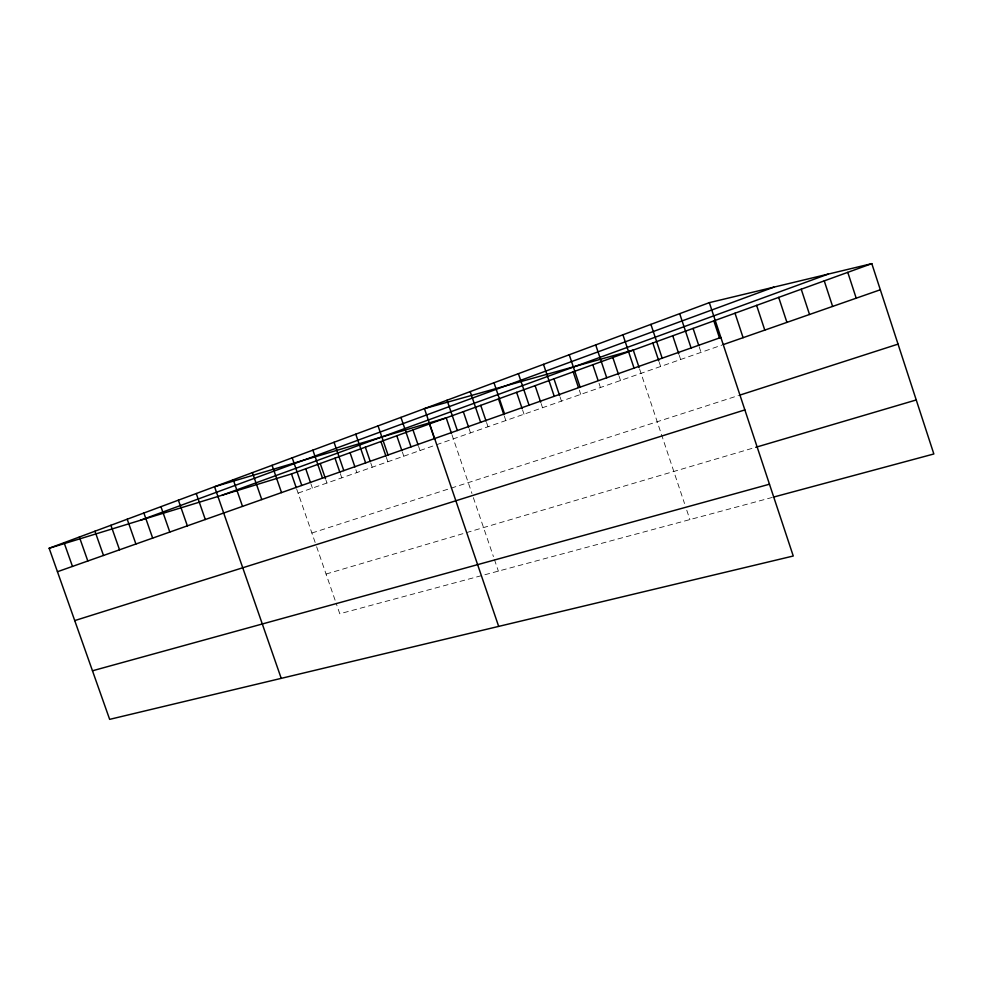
<?xml version="1.0" encoding="UTF-8"?>
<svg xmlns="http://www.w3.org/2000/svg" width="983" height="983" viewBox="0 0 983 983"><rect width="100%" height="100%" fill="white"/><g stroke="black" fill="none" stroke-linecap="round" stroke-linejoin="round"><path stroke-width="0.74" stroke-dasharray="4.92 3.69" d="M298.095 493.097L435.15 445.238M436.526 444.746L721.854 345.107M311.881 533.019L738.565 395.522M326.061 574.047L754.305 447.72M772.319 497.423L339.786 613.761L336.125 603.181M310.972 483.955L312.397 488.096M296.669 488.993L315.199 542.591M316.612 546.708L335.215 600.539M370.751 462.919L372.225 467.208M355.895 469.739L356.866 472.577M340.327 473.622L341.777 477.836M326 480.232L326.958 483.022M418.598 446.405L419.999 450.521M402.391 452.106L403.78 456.186M386.38 457.414L387.855 461.752M486.548 422.493L488.01 426.769M469.075 428.637L470.513 432.876M451.934 434.67L471.963 493.54M473.351 497.631L493.429 556.611M494.412 559.511L498.369 571.111M541.154 403.583L542.542 407.724M522.624 410.108L524.013 414.199M504.365 416.214L505.827 420.552M599.003 383.235L600.441 387.511M579.331 390.153L580.744 394.38M560.052 396.935L561.453 401.125M639.589 368.969L684.537 503.566M686.773 510.238L689.894 519.589M619.081 376.182L620.531 380.495M699.171 346.729L701.039 352.369M679.253 355.305L680.641 359.495M659.261 362.334L660.65 366.475"/><path stroke-width="1.47" d="M709.333 302.641L793.256 556.009L109.654 719.359L49.15 548.256L709.333 302.641L871.81 263.641L933.85 453.974L773.756 497.029M140.458 520.253L773.793 287.171M222.084 495.223L828.03 274.159M49.15 548.256L291.472 473.941L871.81 263.641M57.444 571.725L720.858 337.464M723.267 344.603L880.326 289.764M739.99 395.068L898.044 344.124M74.733 620.592L744.856 409.911M755.718 447.314L916.242 399.958M92.476 670.787L769.468 484.214M79.365 537.025L87.819 560.998M64.092 542.702L72.472 566.417M143.887 513.015L152.672 538.106M127.212 519.221L135.912 544.017M110.907 525.291L119.533 549.804M94.958 531.213L103.498 555.469M196.256 493.527L205.312 519.515M178.39 500.175L187.36 525.856M160.942 506.675L169.813 532.049M252.434 472.626L261.773 499.573M233.254 479.765L242.506 506.38M281.224 678.356L214.54 486.732L446.208 417.861L451.455 433.27M312.877 450.14L322.51 478.131M305.738 468.768L310.493 482.579M292.221 457.832L301.769 485.455M291.472 473.941L296.202 487.629M272.082 465.315L281.531 492.606M365.344 447.167L370.259 461.482M355.772 434.191L365.627 462.907M350.046 452.708L354.912 466.9M334.048 442.264L343.792 470.611M335.006 458.164L339.848 472.221M320.237 463.509L325.52 478.832M412.971 429.915L418.131 445.029M400.941 417.382L411.017 446.872M396.8 435.776L401.924 450.742M378.062 425.897L388.027 454.994M380.937 441.527L385.877 455.965M480.736 405.352L486.069 421.056M470.206 391.603L480.626 422.297M463.312 411.668L468.596 427.224M447.032 400.228L457.341 430.517M498.676 626.404L424.447 408.633L633.273 350.083L639.097 367.519M429.436 423.943L434.633 439.204M535.108 385.655L540.687 402.207M518.41 373.675L529.051 405.193M516.628 392.352L522.17 408.731M493.994 382.756L504.525 413.855M498.504 398.914L503.886 414.777M592.798 364.742L598.057 380.396M569.243 354.765L580.117 387.167M573.175 371.857L578.385 387.339M553.957 378.824L559.585 395.547M543.488 364.349L554.24 396.296M622.915 334.798L634.06 368.121M612.827 357.493L618.602 374.744M595.71 344.922L606.72 377.779M693.089 328.408L698.704 345.328M679.695 313.675L691.098 347.982M672.753 335.781L678.786 353.917M650.906 324.378L662.173 358.193M652.823 342.993L658.807 360.958M756.627 305.381L764.786 330.104M735.014 313.208L743.099 337.685M713.83 320.888L719.495 337.98M801.231 289.223L809.525 314.486M778.696 297.382L786.916 322.375M847.776 272.352L856.205 298.181M824.245 280.88L832.613 306.413"/></g></svg>
